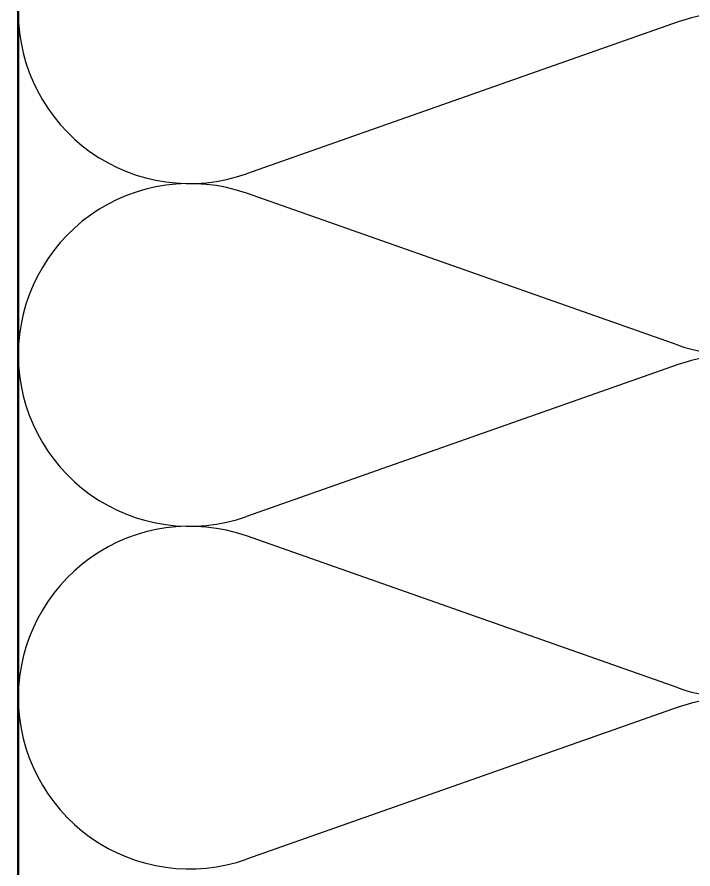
# Model space of a CAD drawing. Header units: inches. Extents: x 0.6 to 33.4, y 0.6 to 21.4.
# Drawn here: x 3.322 to 5.986, y 7.352 to 10.708 of the extents above; entities that cross this region are included whole.
import ezdxf

# ---------------------------------------------------------------- set-up
doc = ezdxf.new("R2010")
doc.units = ezdxf.units.IN
doc.header["$LTSCALE"] = 2
doc.header["$MEASUREMENT"] = 0
for name, color, linetype, lineweight in [('Sketch Geometry (ANSI)', 7, 'Continuous', 25), ('Symbol (ANSI)', 7, 'Continuous', 25), ('Visible (ANSI)', 7, 'Continuous', 50)]:
    doc.layers.add(name, color=color, linetype=linetype, lineweight=lineweight)
doc.styles.add('Note Text (ANSI)', font='tahoma.ttf')
doc.dimstyles.new('Default (ANSI)$7', dxfattribs={"dimscale": 2, "dimtxt": 0.12, "dimasz": 0.098425, "dimexe": 0.125, "dimexo": 0.0625, "dimgap": 0.031496, "dimtad": 0, "dimtih": 1, "dimtoh": 1, "dimrnd": 1e-08, "dimzin": 4, "dimdsep": 46, "dimtxsty": 'Note Text (ANSI)', "dimcen": 0.09, "dimdle": 0.393701, "dimclrd": 256, "dimclre": 256, "dimclrt": 256, "dimadec": 0, "dimazin": 1, "dimtfac": 1, "dimtofl": 0, "dimtmove": 0, "dimatfit": 3, "dimfxl": 0, "dimtolj": 1, "dimtzin": 4, "dimlwd": -1, "dimlwe": -1, "dimarcsym": 0})

msp = doc.modelspace()

# ---------------------------------------------------------------- linework, layer by layer
at = {"layer": 'Sketch Geometry (ANSI)', "color": 150, "true_color": 0x0080ff}
for p, q in [((5.92802, 10.68891), (4.22586, 10.09035)), ((5.92802, 9.41535), (4.22586, 10.01391)), ((5.92802, 9.33891), (4.22586, 8.74035)), ((5.92802, 8.06535), (4.22586, 8.66391)), ((5.92802, 7.98891), (4.22586, 7.39035))]:
    msp.add_line(p, q, dxfattribs=at)
for centre, start, end in [((4.00194, 10.72713), 180, 289.3739), ((6.15194, 10.05213), 250.6261, 109.3739), ((4.00194, 9.37713), 70.6261, 180), ((4.00194, 9.37713), 180, 289.3739), ((6.15194, 8.70213), 250.6261, 109.3739), ((4.00194, 8.02713), 70.6261, 180), ((4.00194, 8.02713), 180, 289.3739), ((6.15194, 7.35213), 250.6261, 109.3739)]:
    msp.add_arc(centre, 0.675, start, end, dxfattribs=at)
at = {"layer": 'Visible (ANSI)', "color": 150, "true_color": 0x0080ff}
msp.add_line((3.32694, 2.42486), (3.32694, 13.42713), dxfattribs=at)

# ---------------------------------------------------------------- leaders
at = {"layer": 'Symbol (ANSI)', "annotation_type": 0, "has_hookline": 1, "hookline_direction": 0}
for points, text_width in [([(5.51274, 6.86138), (11.77633, 8.50384)], 1.40083), ([(2.81694, 5.74825), (11.78499, 8.11536)], 1.98995)]:
    msp.add_leader(points, dimstyle='Default (ANSI)$7', override={"dimtad": 0}, dxfattribs=dict(at, text_width=text_width))

doc.saveas('drawing.dxf')
